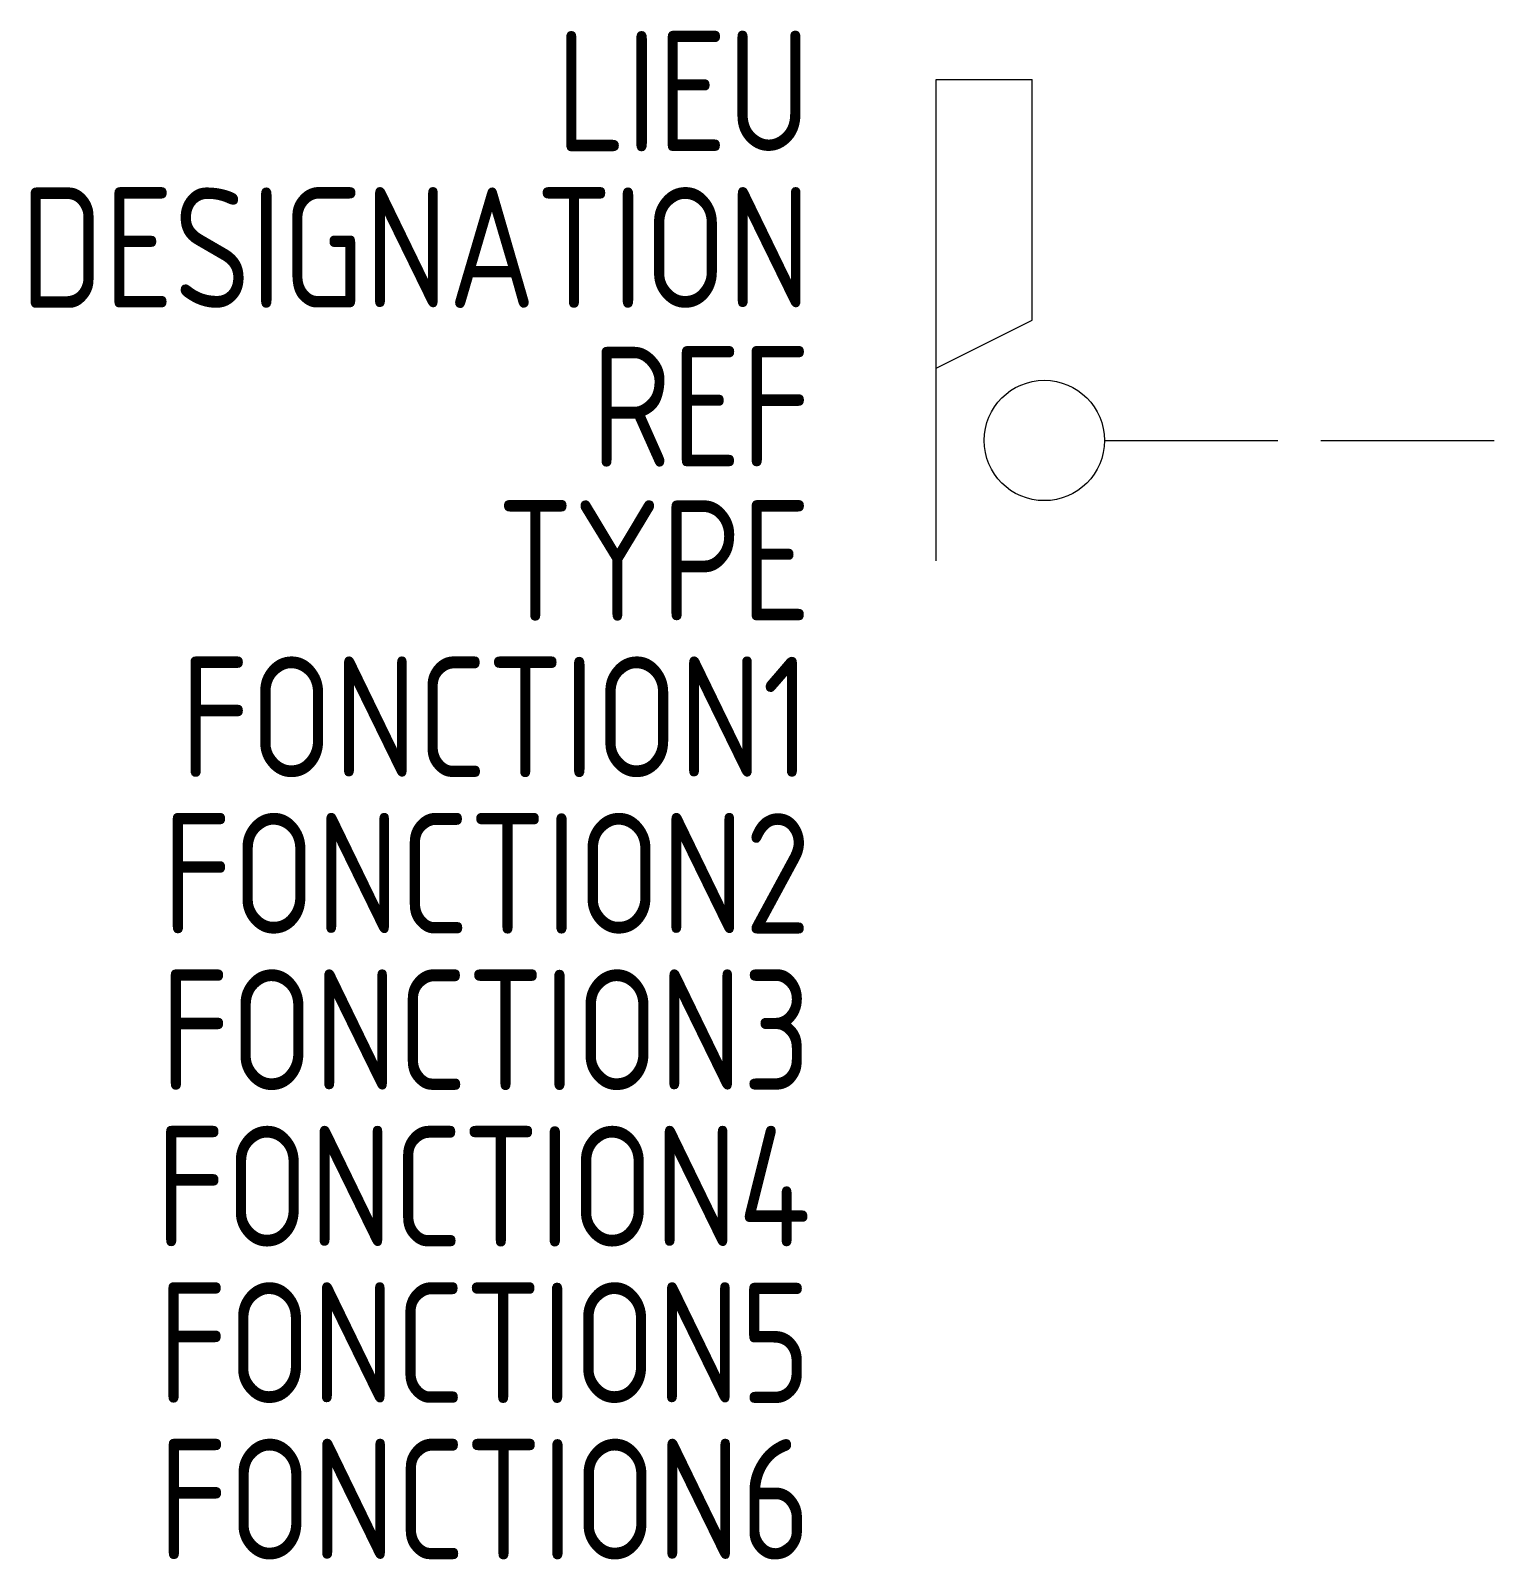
# Model space of a CAD drawing. Extents: x -1615.2 to -1584.6, y -902.8 to -871.1.
import ezdxf
from ezdxf.enums import TextEntityAlignment as Align

# ---------------------------------------------------------------- set-up
doc = ezdxf.new("R2010")
doc.units = 0
doc.linetypes.add('ACAD_ISO02W100', pattern=[15, 12, -3])
for name, color, linetype in [('SYMB_FIL', 3, 'CONTINUOUS'), ('SYMB_LIAISON', 1, 'ACAD_ISO02W100'), ('SYMB_REF_CONTACT', 2, 'CONTINUOUS'), ('SYMB_TXT_NOM', 3, 'CONTINUOUS')]:
    doc.layers.add(name, color=color, linetype=linetype)
doc.styles.add('NET2_5', font='isocp.shx', dxfattribs={"width": 0.9, "height": 2.5})

msp = doc.modelspace()

# ---------------------------------------------------------------- linework, layer by layer
at = {"layer": 'SYMB_FIL'}
for p, q in [((-1596.384, -872.093), (-1594.384, -872.093)), ((-1596.384, -882.093), (-1596.384, -872.093)), ((-1594.384, -877.093), (-1594.384, -872.093)), ((-1596.384, -878.093), (-1594.384, -877.093))]:
    msp.add_line(p, q, dxfattribs=at)
msp.add_circle((-1594.134, -879.593), 1.25, dxfattribs=at)
at = {"layer": 'SYMB_LIAISON', "ltscale": 0.3}
msp.add_line((-1592.884, -879.593), (-1584.634, -879.593), dxfattribs=at)

# ---------------------------------------------------------------- texts
at = {"layer": 'SYMB_REF_CONTACT', "style": 'NET2_5', "width": 0.9, "flags": 8}
msp.add_attdef('REF', text='', height=2.5, dxfattribs=at).set_placement((-1598.984, -880.137), align=Align.RIGHT)
at = {"layer": 'SYMB_TXT_NOM', "style": 'NET2_5', "width": 0.9, "flags": 8}
for tag, text, p in [('LIEU', '', (-1598.984, -873.587)), ('DESIGNATION', 'S?', (-1598.984, -876.837)), ('TYPE', '', (-1598.984, -883.337)), ('FONCTION1', '', (-1598.984, -886.587)), ('FONCTION2', '', (-1598.984, -889.837)), ('FONCTION3', '', (-1598.984, -893.087)), ('FONCTION4', '', (-1598.984, -896.337)), ('FONCTION5', '', (-1598.984, -899.587)), ('FONCTION6', '', (-1598.984, -902.837))]:
    msp.add_attdef(tag, text=text, height=2.5, dxfattribs=at).set_placement(p, align=Align.RIGHT)

doc.saveas('drawing.dxf')
